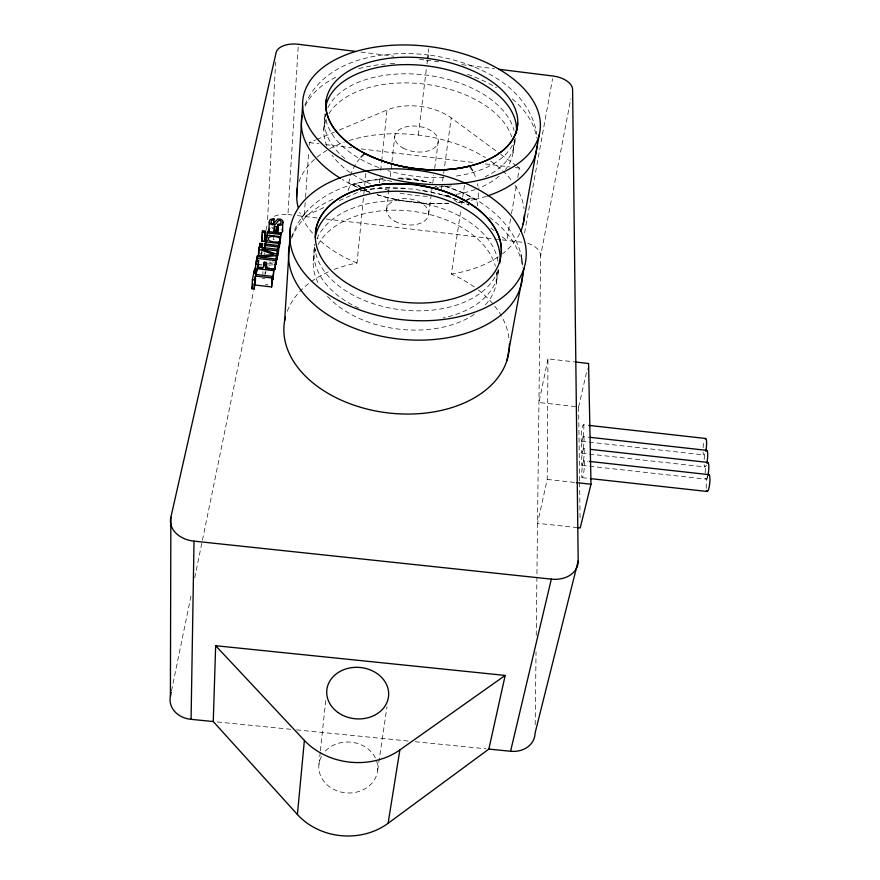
<?xml version="1.0" encoding="UTF-8"?>
<svg xmlns="http://www.w3.org/2000/svg" width="880" height="880" viewBox="0 0 880 880"><rect width="100%" height="100%" fill="white"/><g stroke="black" fill="none" stroke-linecap="round" stroke-linejoin="round"><path stroke-width="0.66" stroke-dasharray="4.4 3.3" d="M577.544 527.637L537.537 523.303L547.217 479.424L547.954 358.864L573.683 361.801M535.194 724.746L536.041 651.882M536.228 635.382L540.639 255.937L570.79 98.868M261.635 254.078L261.756 251.537M262.823 274.186L262.955 271.634M267.597 219.571L275.605 62.194M264.979 274.439L265.111 271.887M274.395 216.271A18.535 11.594 4.1 0 1 287.947 214.5L298.254 45.628M305.173 202.763L304.227 216.436L324.269 207.416M305.547 197.296L308.671 152.185M309.144 145.354L309.331 142.615L315.601 139.986M324.984 116.523L325.16 114.026M313.291 260.887L314.556 244.178M323.829 129.811L325.05 113.751M334.015 269.489A113.234 76.142 7 0 1 357.049 263.021L363.737 194.843M363.847 193.666L364.309 188.947M364.661 185.394L365.948 172.249M379.819 178.574L379.39 182.611A44.759 27.544 7.2 0 1 385.946 180.246M380.666 170.511L381.513 162.448M381.656 161.106L387.024 110.044A46.398 27.049 7.4 0 1 451.209 117.92L499.598 153.516M318.967 764.28L320.254 752.07M320.397 750.717L325.71 700.502M386.705 209.209L389.235 186.241M390.28 176.781L391.776 163.273M391.919 161.92L394.757 136.257M418.308 135.069L426.569 67.122M426.987 63.723L427.405 60.302L427.042 63.272M428.373 52.305L428.791 48.851M428.67 214.203L432.036 188.639M432.74 183.26L433.807 175.186M434.687 168.465L438.24 141.548M441.551 188.683L451.209 117.92M377.685 770.077L387.013 706.706M474.232 286.968A113.234 76.142 7 0 0 451.374 274.065L460.999 208.835M461.681 204.182L462.022 201.839M462.715 197.142L464.464 185.317M513.04 152.746L515.482 138.292M496.342 283.019L498.663 269.489M510.565 218.999L506.847 240.438L500.412 235.488M511.5 213.642L516.604 184.162M517.77 177.452L519.387 168.08L517.187 166.463M524.59 232.881L552.574 78.738M273.779 236.214L273.13 239.426L275.231 239.679M265.529 273.614L265.969 271.37M264.242 254.298L264.528 252.868M171.512 690.899L191.4 593.956M194.722 577.797L253.572 290.994M261.03 254.639L261.58 251.955M266.002 230.406L267.388 223.674M262.086 252.582L261.789 254.012L259.226 253.704M547.954 358.864L538.934 402.501L578.611 406.967L579.601 481.195M578.611 406.967L587.367 368.775M291.533 236.918L297.264 223.993L304.425 214.093M304.931 104.819C324.72 58.586 383.779 49.566 428.153 54.945M304.964 213.455C324.137 191.147 354.046 181.214 382.646 179.102M302.093 216.843L307.23 210.782M339.306 200.651L361.845 190.498M316.855 139.469L334.4 132.11M339.405 130.009L387.024 110.044M352.374 184.426L367.158 181.016L382.712 179.069M360.58 190.839L363.231 190.3M271.59 227.524L272.657 227.403M260.568 266.002L261.602 265.903M268.785 265.21L273.9 264.715M260.326 264.616L262.031 264.451M268.004 263.901L273.405 263.417L269.038 261.91M398.849 178.618L415.184 179.784L430.727 182.391M405.328 188.287L396.737 187.869A118.492 75.867 7.2 0 0 364.386 190.102M399.465 178.629L415.184 179.784L431.332 182.523M217.36 721.963L291.027 729.322M296.494 729.872L409.728 741.18M415.184 741.73L486.134 748.814M581.79 453.244L705.001 466.928M583.979 460.801A8.492 1.067 -84 0 1 583.528 473.682A8.492 1.067 -84 0 1 581.702 473.264A8.492 1.067 -84 0 1 583.979 460.801L588.049 461.252M581.966 465.377L706.09 479.105M582.153 477.697L588.94 478.445M547.217 479.424L575.069 482.482M583.462 424.798A8.305 1.023 -83.8 0 1 582.857 437.701A8.305 1.023 -83.8 0 1 581.196 436.579A8.305 1.023 -83.8 0 1 583.462 424.798L587.466 425.227M583.583 436.612A8.36 1.045 -83.9 0 1 583.143 449.185A8.36 1.045 -83.9 0 1 581.35 448.976A8.36 1.045 -83.9 0 1 583.583 436.612L588.995 437.217M581.614 441.276L703.934 454.916M583.781 448.613A8.426 1.056 -83.9 0 1 583.33 461.34A8.426 1.056 -83.9 0 1 581.526 461.032A8.426 1.056 -83.9 0 1 583.781 448.613L587.862 449.075M262.35 278.322L265.023 278.63M265.529 284.581L268.081 284.878M268.4 267.135L269.379 267.256M287.947 214.5L292.017 214.984M297.44 215.622L317.823 218.042M325.985 219.01L493.251 238.832M494.615 238.997L522.863 242.341M309.331 142.615L318.879 143.77M325.699 144.606L351.615 147.741M361.163 148.896L475.739 162.789M485.287 163.944L509.839 166.914M515.295 167.585L519.387 168.08M360.998 52.085L393.69 56.166M419.573 59.389L425.018 60.071M426.382 60.236L433.191 61.083M434.555 61.259L438.647 61.765M461.802 64.658L494.494 68.728M430.573 55.264C474.749 61.556 528.66 85.162 536.855 134.387M422.455 190.344L430.903 191.972A118.492 75.867 7.2 0 1 462.924 202.235L469.062 205.106L464.695 203.027A119.163 76.318 7.2 0 0 440.176 194.238L413.919 189.112L387.189 187.891A119.163 76.318 7.2 0 0 361.328 190.652M444.356 186.021C481.019 196.68 519.057 224.334 522.775 265.166M445.775 186.417L461.516 192.335L475.123 199.144M272.525 261.811L273.449 262.13M500.698 154.319L516.087 165.649M447.81 195.008L457.468 202.444M490.754 228.052L493.966 230.527M521.026 254.386L521.675 257.917M521.785 258.467L522.456 262.053M579.612 482.57L580.107 519.673M515.306 138.226A96.206 55.539 7.5 0 1 454.619 176.297M443.773 177.32A96.206 55.539 7.5 0 1 387.739 170.599M378.598 167.508A96.206 55.539 7.5 0 1 325.292 115.093M513.293 144.793A95.348 55.825 7.5 0 1 505.461 169.576M499.059 176.22A95.348 55.825 7.5 0 1 478.533 188.254M475.233 189.497A95.348 55.825 7.5 0 1 455.862 194.436M447.975 195.514A95.348 55.825 7.5 0 1 441.21 196.075M427.328 196.273A95.348 55.825 7.5 0 1 396.946 192.423M389.026 190.432A95.348 55.825 7.5 0 1 379.181 187.308M370.436 183.854A95.348 55.825 7.5 0 1 332.123 155.232M326.931 146.135A95.348 55.825 7.5 0 1 326.612 118.151M329.01 113.575A95.348 55.825 7.5 0 1 425.227 84.194A95.348 55.825 7.5 0 1 511.643 136.785M498.047 270.248A93.148 59.114 7.2 0 1 400.741 309.793A93.148 59.114 7.2 0 1 314.875 248.017M496.595 272.47A92.235 59.312 7.2 0 1 483.978 306.339M474.199 314.391A92.235 59.312 7.2 0 1 327.085 295.9M317.856 282.436A92.235 59.312 7.2 0 1 315.81 249.491M318.087 244.585A92.235 59.312 7.2 0 1 411.807 211.2A92.235 59.312 7.2 0 1 495.363 266.112M397.87 178.222A44.759 27.544 7.2 0 1 427.35 182.446M435.501 186.197A44.759 27.544 7.2 0 1 438.603 188.078M527.791 243.364A18.238 11.484 10.3 0 1 540.639 255.937M325.402 751.003A29.502 25.465 4.3 0 1 375.067 757.35A29.502 25.465 4.3 0 1 347.556 792.968A29.502 25.465 4.3 0 1 322.146 755.216M519.717 233.508A114.422 70.268 7.3 0 1 502.568 253.748M498.256 256.85A114.422 70.268 7.3 0 1 451.374 274.065M357.049 263.021A114.422 70.268 7.3 0 1 317.394 238.172M312.565 233.156A114.422 70.268 7.3 0 1 299.695 212.344M299.035 181.698A114.422 70.268 7.3 0 1 344.3 142.197M348.986 140.602A114.422 70.268 7.3 0 1 485.463 157.696M490.633 161.095A114.422 70.268 7.3 0 1 512.061 181.06M515.097 185.317A114.422 70.268 7.3 0 1 524.029 208.637M287.276 311.234A113.234 76.142 7 0 1 328.438 271.81M478.324 290.004A113.234 76.142 7 0 1 509.289 341.605M498.41 269.401A92.686 59.213 7.2 0 1 443.245 317.878M358.897 308.198A92.686 59.213 7.2 0 1 314.534 247.082M316.987 238.821A92.686 59.213 7.2 0 1 413.875 201.916A92.686 59.213 7.2 0 1 498.069 262.053M514.954 139.634A95.777 55.682 7.5 0 1 485.221 176.726M451.418 185.944A95.777 55.682 7.5 0 1 434.797 187M391.776 181.511A95.777 55.682 7.5 0 1 378.125 177.177M344.905 158.576A95.777 55.682 7.5 0 1 325.468 114.257M327.866 107.69A95.777 55.682 7.5 0 1 425.48 75.009A95.777 55.682 7.5 0 1 513.953 130.394M489.522 217.393A118.679 75.977 7.2 0 1 509.597 236.841A116.457 74.525 7.2 0 1 517.11 249.051A118.052 75.559 7.2 0 1 522.489 267.586M291.544 238.359A118.052 75.559 7.2 0 1 302.951 219.945A116.479 74.536 7.2 0 1 310.024 213.169A118.668 75.977 7.2 0 1 333.905 198.836M470.811 198.407A24.156 10.208 -60.1 0 1 477.598 206.206M348.106 190.718A24.321 10.615 73 0 1 356.928 184.756M473.55 172.48A23.617 10.659 76 0 1 476.179 178.97M477.466 183.733A23.617 10.659 76 0 1 477.939 186.131M478.599 192.962A23.617 10.659 76 0 1 478.247 198.649A118.096 68.794 7.5 0 1 470.723 200.332M462.924 201.696A118.096 68.794 7.5 0 1 458.931 202.246M448.712 203.214A118.096 68.794 7.5 0 1 412.555 202.191A118.096 68.805 7.5 0 1 376.981 194.645M370.062 192.324A118.096 68.805 7.5 0 1 364.606 190.278M355.96 186.582A118.096 68.805 7.5 0 1 348.92 183.117M377.289 194.733A118.514 69.036 7.5 0 0 403.249 200.871L417.219 202.719A118.459 69.003 7.5 0 0 448.393 203.236M369.754 192.214A118.514 69.036 7.5 0 1 364.529 190.256M357.445 187.264A118.514 69.036 7.5 0 1 342.243 179.41M305.129 106.183A118.514 69.036 7.5 0 1 338.041 76.131M358.809 68.64A118.514 69.036 7.5 0 1 385.099 64.075M390.203 63.679A118.514 69.036 7.5 0 1 395.351 63.426M348.898 183.139A23.639 10.417 -62.9 0 1 359.59 158.708M467.566 74.338A118.492 69.014 7.5 0 1 496.485 87.725M512.336 98.978A118.492 69.014 7.5 0 1 536.624 137.742M486.508 196.251A118.459 69.003 7.5 0 1 471.229 200.233M462.759 201.729A118.459 69.003 7.5 0 1 458.414 202.312M706.233 488.279A8.459 1.694 -84.3 0 1 707.762 476.135M707.63 476.465A8.393 1.661 -84.2 0 1 705.177 476.443M705.133 472.824A8.393 1.661 -84.2 0 1 706.277 465.102M706.145 465.421A8.327 1.639 -84.1 0 1 704.11 464.321M704.132 459.591A8.327 1.639 -84.1 0 1 705.199 453.068A8.261 1.617 -84.1 0 1 703.01 451.935M703.076 447.7A8.261 1.617 -84.1 0 1 704.132 441.21M272.217 228.811A2.904 1.826 3.7 0 1 272.778 228.668M394.614 221.089A21.131 13.057 7.2 0 0 428.472 215.358A21.131 13.057 7.2 0 0 399.938 199.023A21.131 13.057 7.2 0 0 394.614 221.089M403.018 148.027A21.901 12.826 7.4 0 0 438.042 142.692A21.901 12.826 7.4 0 0 408.386 126.368A21.901 12.826 7.4 0 0 403.018 148.027"/><path stroke-width="1.32" d="M213.268 721.556L215.655 645.711L505.175 675.422L488.862 749.089L388.102 823.295A63.195 54.89 4.1 0 1 297.407 814.506L213.268 721.556L191.07 719.334A24.937 20.46 -5.3 0 1 170.401 696.289L170.863 517.319L276.1 52.613A20.141 11.11 5 0 1 298.342 44.275L355.553 51.403M191.07 719.334L194.018 541.134A27.852 20.823 -1.4 0 1 170.863 517.319M280.368 234.157L282.557 231.539L282.821 220.803L280.874 219.241L277.827 218.977L274.142 222.728M282.612 231.066L282.062 229.273M256.542 270.457L255.717 274.45L272.404 276.386L272.096 277.992L255.387 276.056L254.155 289.025L251.977 288.772L252.384 279.807L254.375 270.204L256.542 270.457L256.3 275.561M254.254 272.756L254.375 270.204M254.507 273.559L256.41 260.392L258.566 260.634L258.203 268.29M254.155 289.025L255.387 276.056M255.299 283.404L255.541 278.289M256.234 264.22L256.41 260.392M256.718 260.909L257.323 256.003L273.889 254.507L258.731 249.216L259.16 247.137L277.673 249.315L277.167 258.203L276.881 259.699L275.913 259.589M257.081 261.107L257.323 256.003M257.048 270.941L258.566 260.634M258.368 256.861L258.731 249.216M259.16 247.137L258.632 256.575M259.523 247.346L259.941 243.375L262.515 243.672L262.328 247.489M259.765 247.192L259.941 243.375M261.822 241.153L262.537 230.868L265.089 231.165L264.649 240.053L264.363 241.45L261.822 241.153L262.537 230.868M262.097 247.643L262.515 243.672M264.363 241.45L265.089 231.165M264.495 249.205L264.979 243.969L278.41 245.542L277.618 255.86L278.41 245.542M264.726 249.051L264.979 243.969M264.088 266.024L264.275 262.196L266.431 262.449L266.101 268.818M265.1 248.16L265.683 240.526L267.344 240.603A4.763 3.003 3.6 0 1 265.958 238.678L265.947 238.271M265.485 244.343L265.683 240.526M266.992 237.93L267.531 231.451L280.841 233.024L280.049 243.298L280.841 233.024M267.267 236.533L267.531 231.451M268.851 230.813L269.313 221.947M273.625 223.729L273.768 218.548L270.325 219.538A5.929 3.696 3.8 0 0 269.896 220.055L269.5 220.869A9.471 5.907 3.9 0 0 269.368 221.331A6.864 4.279 3.8 0 0 269.467 222.838L269.863 223.509M273.482 233.09L274.472 226.27L276.573 226.523L276.221 232.848M274.329 228.811L274.472 226.27M254.98 285.01L271.612 286.935L272.096 277.992M272.404 276.386L271.612 286.935M273.834 269.049L273.031 279.565L273.834 269.049L265.309 268.048L266.431 262.449M275.583 233.343L276.573 226.523M271.513 269.049L274.989 269.456L275.781 259.028L259.974 257.18L276.452 255.618L276.716 254.21L261.888 248.985L277.387 250.8L277.673 249.315M275.781 259.028L274.989 269.456M277.64 233.134L278.146 224.279L279.323 224.191A2.64 1.65 3.9 0 0 280.588 223.608L281.248 221.815L280.28 220.572A1.672 1.045 3.9 0 0 279.356 220.352L279.18 220.352A1.232 0.77 3.9 0 0 278.707 220.429L275.495 224.18A3.179 1.991 3.7 0 1 274.373 224.686A3.498 2.178 3.7 0 1 269.896 223.498M274.923 264.616L275.946 264.517L276.452 255.618M277.772 233.277L278.146 224.279M276.716 254.21L275.946 264.517M276.881 259.699L277.387 250.8M277.486 252.164L278.322 252.263L279.103 241.956C262.779 243.298 266.409 232.43 279.873 238.007L280.148 236.599L271.271 235.554A10.219 6.457 3.6 0 0 269.786 235.444M278.322 252.263L279.103 241.956M278.355 246.763L279.356 246.884L279.873 238.007M280.148 236.599L279.356 246.884M284.658 320.617L290.532 226.952M283.129 222.211L281.842 224.796L278.201 225.687M296.67 197.186L302.588 105.809M428.142 55.374L427.834 58.498M297.407 814.506L304.381 740.421L215.655 645.711M388.102 823.295L399.861 749.936L505.175 675.422M523.116 224.169L539.22 134.794A119.592 68.673 7.5 0 0 376.948 46.849A119.592 68.673 7.5 0 0 348.249 162.789A119.592 68.673 7.5 0 0 539.22 134.794M507.045 360.096L523.985 268.312M264.275 262.196L263.142 267.806L257.235 267.113M170.401 696.289L171.237 692.252M251.977 288.772L252.978 283.954M315.799 229.944L316.481 226.743A93.808 59.213 7.3 0 1 324.005 211.794A92.565 58.41 7.2 0 1 331.815 203.709A94.292 59.532 7.3 0 1 350.713 192.335L359.722 189.013L372.581 185.823A94.677 59.785 7.3 0 1 393.294 183.623L414.744 184.613L435.831 188.738A94.677 59.796 7.2 0 1 455.488 195.767L467.302 201.894L475.343 207.24A94.303 59.532 7.2 0 1 491.26 222.706A92.554 58.41 7.3 0 1 495.517 229.196A93.808 59.213 7.3 0 1 501.347 248.589L501.369 251.845M290.015 243.375L289.311 246.422A117.667 75.317 7.2 0 0 397.804 338.91A117.667 75.317 7.2 0 0 522.731 273.823M488.862 749.089L510.576 751.256L551.331 579.128A27.17 20.537 14.3 0 0 578.182 560.945L572.594 89.474A19.8 10.989 10.2 0 0 553.069 76.032L498.575 69.245M575.036 361.955L588.577 363.506L590.997 484.231L580.217 527.923L577.544 527.637M578.182 560.945L535.095 732.996A24.332 20.262 16 0 1 510.576 751.256M275.308 232.793L278.201 229.284A1.232 0.77 3.9 0 1 278.509 229.207M277.332 227.821L278.531 227.722M265.705 265.507L266.728 265.408M257.763 264.847L259.468 264.693M266.299 264.055L267.157 263.978M407.847 183.953L400.95 183.612A94.149 59.444 7.3 0 0 374.099 185.537L361.603 188.452A24.321 10.615 73 0 0 358.138 185.416M194.018 541.134L551.331 579.128M589.402 461.406L708.928 474.65M590.304 478.599L707.19 491.469M576.4 482.625L590.997 484.231M588.83 425.381L705.639 438.482M590.348 437.36L706.717 450.362M590.59 449.372L707.817 462.418M252.384 279.807L254.562 280.06M262.251 232.265L264.803 232.573M267.245 232.859L280.566 234.421M265.419 241.802L278.828 243.375M259.644 244.794L262.229 245.102M264.693 245.388L278.124 246.972M277.695 250.734L278.597 250.844M256.828 258.357L275.495 260.535M265.452 266.794L267.41 267.025M257.576 267.421L262.229 267.971M265.705 268.367L269.192 268.774M254.738 268.444L273.526 270.633M273.614 230.56L275.715 230.802M421.597 185.603L428.384 186.912A94.149 59.444 7.3 0 1 454.08 195.129L465.586 200.904A24.156 10.208 -60.1 0 1 469.535 198.77M273.768 218.548L273.823 219.934M325.699 107.118A96.206 55.539 7.5 0 1 428.802 66.121A96.206 55.539 7.5 0 1 516.318 133.034M315.26 237.402A93.148 59.114 7.2 0 1 416.526 192.621A93.148 59.114 7.2 0 1 499.752 263.032M399.861 749.936A66.484 55.583 5.1 0 1 304.381 740.421M524.337 214.962A114.422 70.268 7.3 0 1 520.784 231.187M298.089 207.174A114.422 70.268 7.3 0 1 297.396 187.847M509.377 343.992A113.234 76.142 7 0 1 387.739 412.874A113.234 76.142 7 0 1 285.417 317.097M472.56 170.61A23.617 10.659 76 0 0 469.469 166.155A96.195 55.22 7.5 0 1 416.394 168.74A96.195 55.22 7.5 0 1 364.98 153.494A23.639 10.417 -62.9 0 0 360.976 157.124M340.285 178.222A118.514 69.036 7.5 0 1 302.093 115.555M517.649 123.002A96.426 55.341 7.5 0 1 416.053 168.707A96.426 55.341 7.5 0 1 326.425 99.506M536.91 146.234A118.459 69.003 7.5 0 1 487.564 195.899M708.158 475.277A8.459 1.694 -84.3 0 1 709.731 483.417A8.459 1.694 -84.3 0 1 706.574 490.545M707.058 463.067A8.393 1.661 -84.2 0 1 708.752 465.278A8.393 1.661 -84.2 0 1 707.982 475.024M705.969 451.033A8.327 1.639 -84.1 0 1 707.641 453.156A8.327 1.639 -84.1 0 1 706.882 462.825M705.023 438.955A8.261 1.617 -84.1 0 1 706.574 441.43A8.261 1.617 -84.1 0 1 705.793 450.802M269.016 231.693A6.831 4.29 3.8 0 1 268.917 230.186A9.427 5.918 3.8 0 1 269.038 229.724L269.434 228.91A5.907 3.707 3.8 0 1 269.709 228.558M273.79 219.758A2.915 1.815 3.8 0 0 271.26 221.452A4.455 2.783 3.8 0 0 271.381 222.882M274.087 222.882A1.617 1.012 3.7 0 1 272.745 223.487A1.617 1.012 3.7 0 1 271.216 222.959M265.991 238.271A4.653 2.937 3.6 0 1 269.72 235.235M338.019 712.503A31.031 25.762 5.2 0 0 388.267 698.203A31.031 25.762 5.2 0 0 346.786 668.679A31.031 25.762 5.2 0 0 338.019 712.503M338.58 300.553A118.844 75.053 7.3 0 0 525.635 261.492A118.844 75.053 7.3 0 0 359.733 172.227A118.844 75.053 7.3 0 0 338.58 300.553M352.594 286.55A93.5 59.015 7.3 0 0 500.731 257.367A93.5 59.015 7.3 0 0 371.679 185.999A93.5 59.015 7.3 0 0 352.594 286.55M364.188 153.098A96.558 55.418 7.5 0 0 517.088 128.645A96.558 55.418 7.5 0 0 384.065 59.004A96.558 55.418 7.5 0 0 364.188 153.098"/></g></svg>
